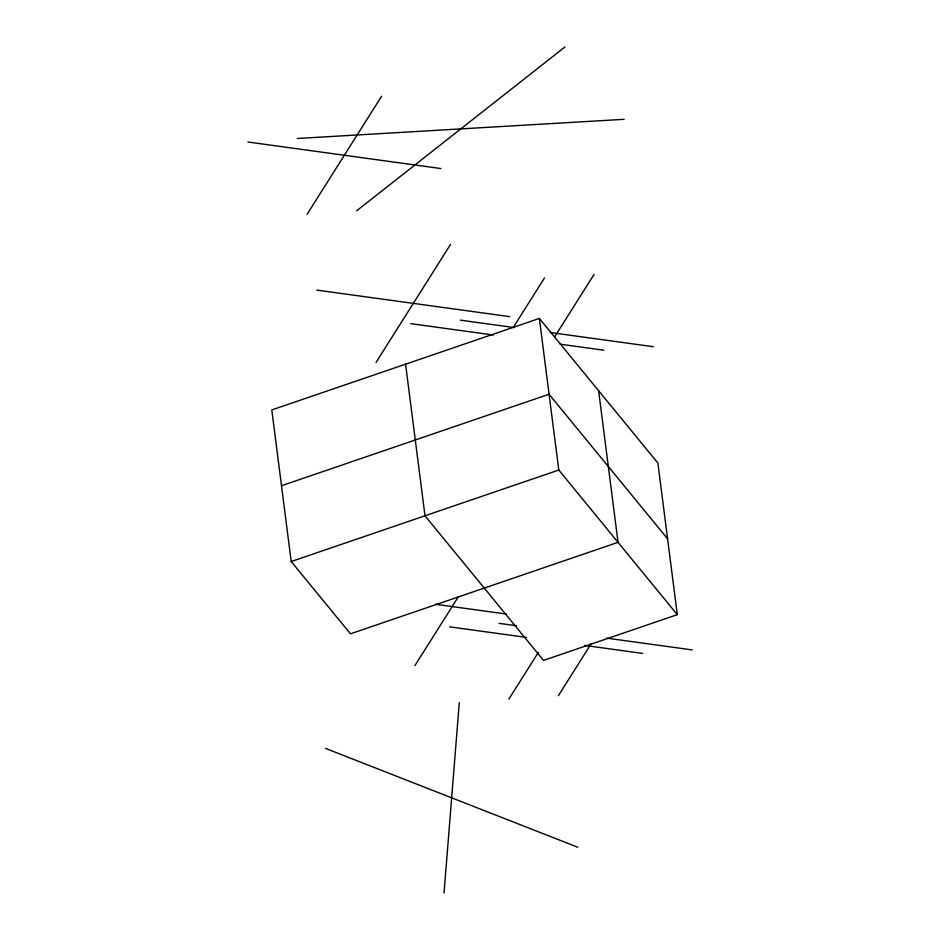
<?xml version="1.0" encoding="UTF-8"?>
<svg xmlns="http://www.w3.org/2000/svg" width="940" height="940" viewBox="0 0 940 940"><rect width="100%" height="100%" fill="white"/><g stroke="black" fill="none" stroke-linecap="round" stroke-linejoin="round"><path stroke-width="1.41" d="M444.032 893L459.284 702.65M307.086 214.297L381.605 96.244M376.059 362.394L450.577 244.341M513.475 327.085L544.519 277.899M554.482 337.119L594.068 274.398M414.904 665.602L458.368 596.736M508.846 699.149L538.338 652.419M558.395 695.659L591.002 644.006M356.636 210.795L564.94 47M405.575 364.18L424.998 515.79L543.52 660.397L677.305 614.654L657.883 463.044L539.36 318.437L271.789 409.934L291.212 561.533L350.479 633.83L618.038 542.345L598.627 390.746M281.507 485.733L549.066 394.236L667.6 538.855M291.212 561.533L558.783 470.035L677.305 614.654M297.381 138.486L624.207 119.31M247.819 141.987L440.872 168.542M316.792 290.096L509.844 316.651M460.295 320.152L513.992 327.531M550.276 332.525L653.335 346.707M410.733 323.642L493.477 335.028M560.24 344.216L603.786 350.197M435.467 604.279L506.589 614.067M499.128 623.349L516.553 625.746M606.535 638.131L692.181 649.904M449.579 626.839L526.506 637.426M584.562 645.416L642.619 653.406M325.51 748.393L577.818 847.257M539.36 318.437L558.783 470.035"/></g></svg>
